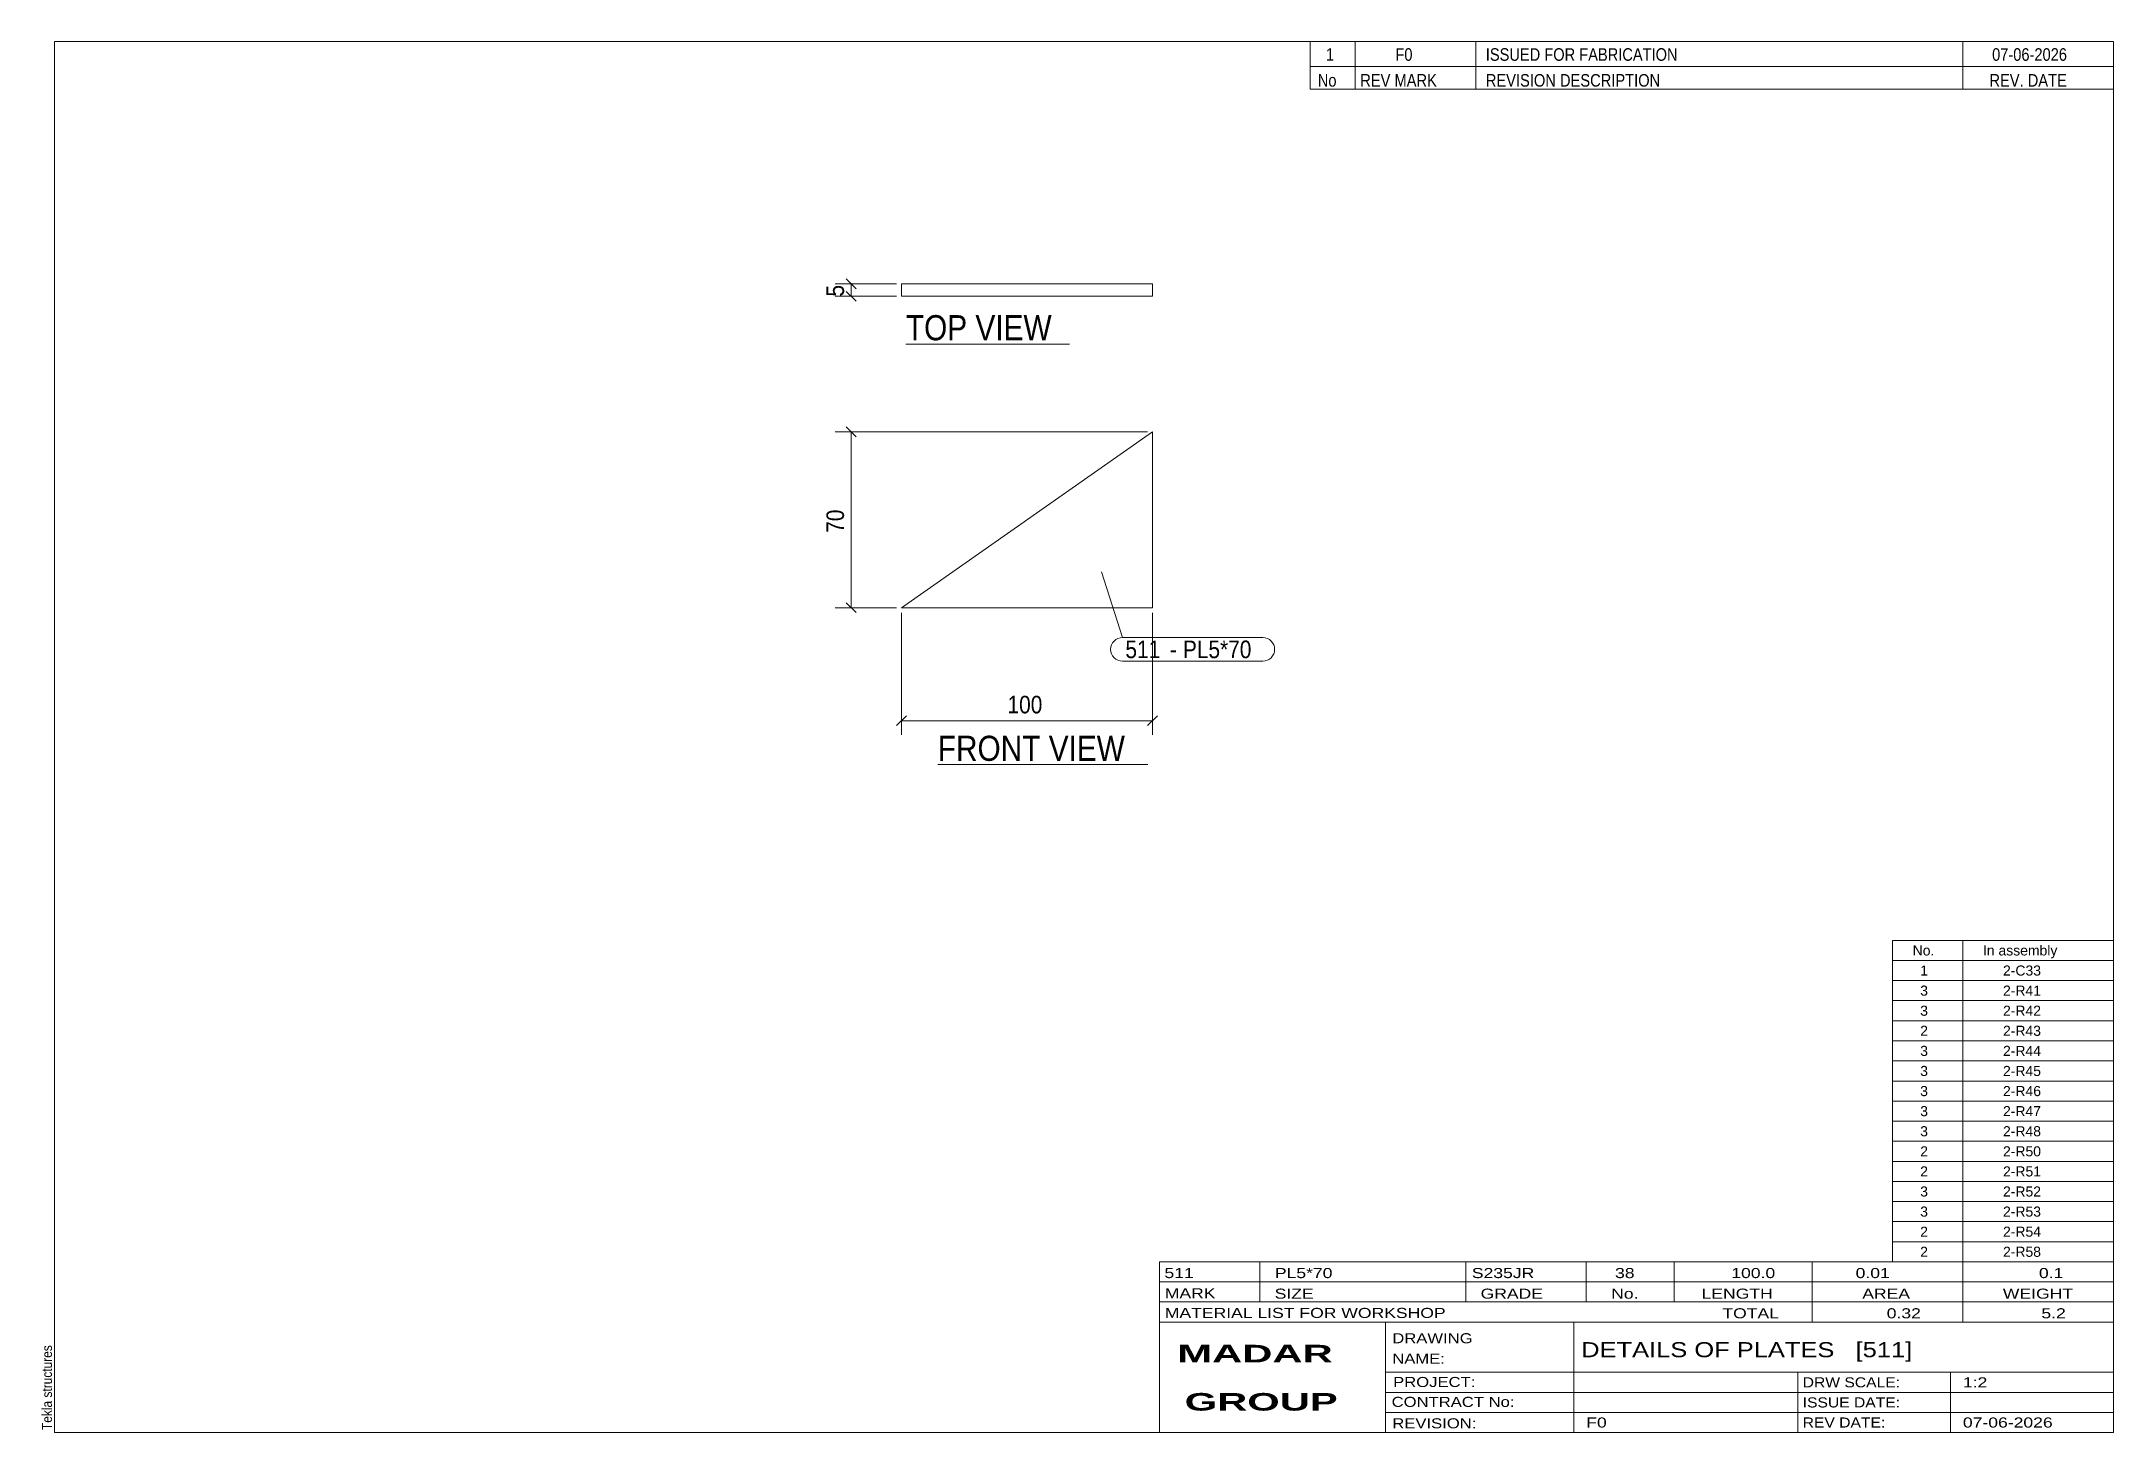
# Model space of a CAD drawing. Header units: millimetres. Extents: x 2 to 415, y 5 to 282.
import ezdxf

# ---------------------------------------------------------------- set-up
doc = ezdxf.new("R2010")
doc.units = ezdxf.units.MM
doc.linetypes.add('XKITLINE00', pattern=[0])
doc.linetypes.add('XKITLINE02', pattern=[4, 2, -2])
for name, color, linetype, lineweight in [('Dimensions', 7, 'Continuous', 0), ('DrawingSheet', 5, 'Continuous', 0), ('OtherObjectType', 7, 'Continuous', 0), ('Part', 2, 'Continuous', 0), ('PartMark', 7, 'Continuous', 0)]:
    doc.layers.add(name, color=color, linetype=linetype, lineweight=lineweight)
doc.styles.add('ARIAL', font='ARIAL.TTF')
doc.styles.add('ARIAL_BOLD', font='ARIALBD.TTF')
doc.styles.add('ARIAL_NARROW', font='ARIALN.TTF')

# ---------------------------------------------------------------- blocks, each defined once
blk = doc.blocks.new('*A1')
at = {"layer": 'Part', "color": 2, "linetype": 'XKITLINE00', "lineweight": 0}
for p, q in [((223.65, 204.25), (173.65, 169.25)), ((223.65, 204.25), (223.65, 169.25)), ((173.65, 169.25), (223.65, 169.25))]:
    blk.add_line(p, q, dxfattribs=at)
blk = doc.blocks.new('*A2')
at = {"layer": 'Part', "color": 2, "linetype": 'XKITLINE00', "lineweight": 0}
for p, q in [((223.65, 233.75), (173.65, 233.75)), ((173.65, 233.75), (173.65, 231.25)), ((223.65, 231.25), (173.65, 231.25)), ((223.65, 233.75), (223.65, 231.25))]:
    blk.add_line(p, q, dxfattribs=at)
at = {"layer": 'Part', "color": 7, "linetype": 'XKITLINE02', "lineweight": 0}
blk.add_line((223.65, 231.25), (223.65, 233.75), dxfattribs=at)
blk = doc.blocks.new('*A3')
at = {"layer": 'DrawingSheet', "color": 5, "linetype": 'XKITLINE00', "lineweight": 0}
for p, q in [((415, 282), (5, 282)), ((5, 282), (5, 5)), ((415, 5), (415, 282)), ((5, 5), (415, 5))]:
    blk.add_line(p, q, dxfattribs=at)
at = {"layer": 'DrawingSheet', "color": 5, "style": 'ARIAL', "width": 0.85}
blk.add_text('Tekla structures', height=2, rotation=90, dxfattribs=at).set_placement((4.5, 5.5))
blk = doc.blocks.new('*A4')
at = {"layer": 'OtherObjectType', "color": 7, "linetype": 'XKITLINE00', "lineweight": 0}
for p, q in [((371, 103), (415, 103)), ((371, 99), (371, 103)), ((385, 99), (385, 103)), ((415, 99), (415, 103)), ((371, 99), (415, 99)), ((371, 95), (371, 99)), ((371, 95), (415, 95)), ((371, 91), (371, 95)), ((385, 95), (385, 99)), ((385, 91), (385, 95)), ((415, 95), (415, 99)), ((415, 91), (415, 95)), ((371, 91), (415, 91)), ((371, 87), (371, 91)), ((385, 87), (385, 91)), ((415, 87), (415, 91)), ((371, 87), (415, 87)), ((371, 83), (371, 87)), ((385, 83), (385, 87)), ((415, 83), (415, 87)), ((371, 83), (415, 83)), ((371, 79), (371, 83)), ((385, 79), (385, 83)), ((415, 79), (415, 83)), ((371, 79), (415, 79)), ((371, 75), (371, 79)), ((385, 75), (385, 79)), ((415, 75), (415, 79)), ((371, 75), (415, 75)), ((371, 71), (371, 75)), ((385, 71), (385, 75)), ((415, 71), (415, 75)), ((371, 71), (415, 71)), ((371, 67), (371, 71)), ((385, 67), (385, 71)), ((415, 67), (415, 71)), ((371, 67), (415, 67)), ((371, 63), (371, 67)), ((385, 63), (385, 67)), ((415, 63), (415, 67)), ((371, 63), (415, 63)), ((371, 59), (371, 63)), ((385, 59), (385, 63)), ((415, 59), (415, 63)), ((371, 59), (415, 59)), ((371, 55), (371, 59)), ((385, 55), (385, 59)), ((415, 55), (415, 59)), ((371, 55), (415, 55)), ((371, 51), (371, 55)), ((385, 51), (385, 55)), ((415, 51), (415, 55)), ((371, 51), (415, 51)), ((371, 47), (371, 51)), ((385, 47), (385, 51)), ((415, 47), (415, 51)), ((371, 47), (415, 47)), ((371, 43), (371, 47)), ((385, 43), (385, 47)), ((415, 43), (415, 47)), ((371, 43), (415, 43)), ((371, 39), (371, 43)), ((385, 39), (385, 43)), ((415, 39), (415, 43)), ((371, 39), (415, 39))]:
    blk.add_line(p, q, dxfattribs=at)
at = {"layer": 'OtherObjectType', "color": 7, "style": 'ARIAL_NARROW', "width": 1.211571}
for s, p in [('No.', (375, 100)), ('In assembly', (389, 100)), ('1', (376.5, 96)), ('2-C33', (392.99, 96)), ('3', (376.5, 92)), ('2-R41', (392.99, 92)), ('3', (376.5, 88)), ('2-R42', (392.99, 88)), ('2', (376.5, 84)), ('2-R43', (392.99, 84)), ('3', (376.5, 80)), ('2-R44', (392.99, 80)), ('3', (376.5, 76)), ('2-R45', (392.99, 76)), ('3', (376.5, 72)), ('2-R46', (392.99, 72)), ('3', (376.5, 68)), ('3', (376.5, 64)), ('2-R47', (392.99, 68)), ('2-R48', (392.99, 64)), ('2', (376.5, 60)), ('2-R50', (392.99, 60)), ('2', (376.5, 56)), ('2-R51', (392.99, 56)), ('3', (376.5, 52)), ('2-R52', (392.99, 52)), ('3', (376.5, 48)), ('2-R53', (392.99, 48)), ('2', (376.5, 44)), ('2-R54', (392.99, 44)), ('2', (376.5, 40)), ('2-R58', (392.99, 40))]:
    blk.add_text(s, height=2, dxfattribs=at).set_placement(p)
blk = doc.blocks.new('*A5')
at = {"layer": 'OtherObjectType', "color": 7, "linetype": 'XKITLINE00', "lineweight": 0}
for p, q in [((255, 282), (415, 282)), ((415, 282), (255, 282)), ((255, 282), (255, 277)), ((264, 282), (264, 277)), ((288, 282), (288, 277)), ((385, 282), (385, 277)), ((415, 282), (415, 277)), ((255, 277), (415, 277)), ((255, 277), (255, 272.5)), ((255, 277), (415, 277)), ((264, 277), (264, 272.5)), ((288, 277), (288, 272.5)), ((385, 277), (385, 272.5)), ((415, 277), (415, 272.5)), ((415, 272.5), (255, 272.5))]:
    blk.add_line(p, q, dxfattribs=at)
at = {"layer": 'OtherObjectType', "color": 7, "style": 'ARIAL_NARROW'}
for s, width, p in [('1', 1.017001, (258.16, 278.15)), ('F0', 1.017001, (272, 278.15)), ('ISSUED FOR FABRICATION', 1.017001, (290, 278.15)), ('07-06-2026', 1.017001, (390.82, 278.15)), ('No', 1.02, (256.54, 273)), ('REV MARK', 1.02, (265, 273)), ('REVISION DESCRIPTION', 1.02, (290, 273)), ('REV. DATE', 1.02, (390.28, 273))]:
    blk.add_text(s, height=2.5, dxfattribs=dict(at, width=width)).set_placement(p)
blk = doc.blocks.new('*A6')
at = {"layer": 'OtherObjectType', "color": 7, "linetype": 'XKITLINE00', "lineweight": 0}
for p, q in [((225, 39), (415, 39)), ((225, 39), (225, 35)), ((225, 39), (415, 39)), ((245, 35), (245, 39)), ((286, 35), (286, 39)), ((310, 35), (310, 39)), ((327.5, 35), (327.5, 39)), ((355, 35), (355, 39)), ((385, 35), (385, 39)), ((415, 35), (415, 39)), ((225, 35), (415, 35)), ((225, 35), (225, 5)), ((225, 35), (415, 35)), ((245, 31), (245, 35)), ((286, 31), (286, 35)), ((310, 31), (310, 35)), ((327.5, 31), (327.5, 35)), ((355, 31), (355, 35)), ((385, 31), (385, 35)), ((415, 31), (415, 35)), ((225, 31), (415, 31)), ((355, 27), (355, 31)), ((385, 27), (385, 31)), ((415, 27), (415, 31)), ((225, 27), (415, 27)), ((270, 21), (270, 27)), ((307.5, 17), (307.5, 27)), ((415, 21), (415, 27)), ((270, 21), (270, 5)), ((415, 17), (415, 21)), ((270, 17), (415, 17)), ((307.5, 5), (307.5, 17)), ((352.16, 13), (352.16, 17)), ((382.5, 5), (382.5, 17)), ((415, 13), (415, 17)), ((270, 13), (415, 13)), ((352.16, 5), (352.16, 13)), ((415, 9), (415, 13)), ((270, 9), (415, 9)), ((415, 5), (415, 9)), ((225, 5), (415, 5)), ((262.5, 5), (415, 5))]:
    blk.add_line(p, q, dxfattribs=at)
at = {"layer": 'OtherObjectType', "color": 7, "style": 'ARIAL_NARROW'}
for s, height, width, p in [('511', 2, 1.525501, (226.01, 35.76)), ('PL5*70', 2, 1.525501, (248, 35.76)), ('S235JR', 2, 1.525501, (287.22, 35.76)), ('38', 2, 1.525501, (315.73, 35.76)), ('100.0', 2, 1.525501, (338.88, 35.76)), ('0.01', 2, 1.525501, (363.64, 35.76)), ('0.1', 2, 1.525501, (400.14, 35.76)), ('MARK', 2, 1.525501, (226.08, 31.73)), ('SIZE', 2, 1.525501, (247.96, 31.66)), ('GRADE', 2, 1.525501, (288.96, 31.66)), ('No.', 2, 1.525501, (314.96, 31.66)), ('LENGTH', 2, 1.525501, (332.96, 31.66)), ('AREA', 2, 1.525501, (364.96, 31.66)), ('WEIGHT', 2, 1.525501, (392.96, 31.66)), ('MATERIAL LIST FOR WORKSHOP', 2, 1.525501, (226.08, 27.82)), ('TOTAL', 2, 1.525501, (337.1, 27.75)), ('0.32', 2, 1.525501, (369.83, 27.75)), ('5.2', 2, 1.525501, (400.63, 27.75)), ('DRAWING', 2, 1.445, (271.38, 22.78)), ('NAME:', 2, 1.445, (271.38, 18.72)), ('DETAILS OF PLATES   [511]', 3, 1.474651, (309, 20)), ('PROJECT:', 2, 1.445, (271.55, 14.07)), ('DRW SCALE:', 2, 1.36, (353.1, 14)), ('1:2', 2, 1.525501, (385, 14)), ('CONTRACT No:', 2, 1.445, (271.25, 10.11)), ('ISSUE DATE:', 2, 1.36, (353.1, 10)), ('REVISION:', 2, 1.445, (271.38, 5.84)), ('F0', 2, 1.525501, (310, 6)), ('REV DATE:', 2, 1.36, (353.1, 6)), ('07-06-2026', 2, 1.525501, (385, 6))]:
    blk.add_text(s, height=height, dxfattribs=dict(at, width=width)).set_placement(p)
at = {"layer": 'OtherObjectType', "color": 1, "style": 'ARIAL_BOLD', "width": 1.7}
for s, p in [('MADAR ', (228.58, 18.97)), ('GROUP', (230.03, 9.37))]:
    blk.add_text(s, height=3.5, dxfattribs=at).set_placement(p)
blk = doc.blocks.new('*A7')
at = {"layer": 'Dimensions', "color": 7, "linetype": 'XKITLINE00', "lineweight": 0}
for p, q in [((173.65, 168.25), (173.65, 143.95)), ((223.65, 168.25), (223.65, 143.95)), ((174.64, 147.74), (172.66, 145.76)), ((173.65, 146.75), (223.65, 146.75)), ((224.64, 147.74), (222.66, 145.76))]:
    blk.add_line(p, q, dxfattribs=at)
at = {"layer": 'Dimensions', "color": 3}
for p in [(173.65, 146.75), (223.65, 146.75)]:
    blk.add_point(p, dxfattribs=at)
at = {"layer": 'Dimensions', "color": 3, "style": 'ARIAL', "width": 0.85}
blk.add_text('100', height=3.5, dxfattribs=at).set_placement((194.76, 148.2))
blk = doc.blocks.new('*A8')
at = {"layer": 'Dimensions', "color": 7, "linetype": 'XKITLINE00', "lineweight": 0}
for p, q in [((222.65, 204.25), (160.45, 204.25)), ((162.66, 205.24), (164.64, 203.26)), ((163.65, 169.25), (163.65, 204.25)), ((172.65, 169.25), (160.45, 169.25)), ((162.66, 170.24), (164.64, 168.26))]:
    blk.add_line(p, q, dxfattribs=at)
at = {"layer": 'Dimensions', "color": 3}
for p in [(163.65, 204.25), (163.65, 169.25)]:
    blk.add_point(p, dxfattribs=at)
at = {"layer": 'Dimensions', "color": 3, "style": 'ARIAL', "width": 0.85}
blk.add_text('70', height=3.5, rotation=90.0002, dxfattribs=at).set_placement((162.2, 184.16))
blk = doc.blocks.new('*A9')
at = {"layer": 'PartMark', "color": 7, "linetype": 'XKITLINE00', "lineweight": 0}
for p, q in [((213.5, 176.4), (217.64, 163.3)), ((217.64, 163.3), (245.6, 163.3)), ((217.64, 158.6), (245.6, 158.6))]:
    blk.add_line(p, q, dxfattribs=at)
for centre, start, end in [((217.64, 160.95), 90, 270), ((245.6, 160.95), 270, 90)]:
    blk.add_arc(centre, 2.35, start, end, dxfattribs=at)
at = {"layer": 'PartMark', "color": 1, "style": 'ARIAL', "width": 0.85}
blk.add_text('511', height=3.5, dxfattribs=at).set_placement((218.24, 159.2))
at = {"layer": 'PartMark', "color": 3, "style": 'ARIAL', "width": 0.85}
for s, p in [('PL5*70', (229.69, 159.2)), ('-', (227.08, 159.2))]:
    blk.add_text(s, height=3.5, dxfattribs=at).set_placement(p)
blk = doc.blocks.new('*A10')
at = {"layer": 'OtherObjectType', "color": 7, "linetype": 'XKITLINE00', "lineweight": 0}
blk.add_line((180.87, 138), (222.73, 138), dxfattribs=at)
at = {"layer": 'OtherObjectType', "color": 3, "style": 'ARIAL', "width": 0.85}
blk.add_text('FRONT VIEW', height=5, dxfattribs=at).set_placement((180.87, 138.75))
blk = doc.blocks.new('*A11')
at = {"layer": 'Dimensions', "color": 7, "linetype": 'XKITLINE00', "lineweight": 0}
for p, q in [((172.65, 233.75), (160.45, 233.75)), ((172.65, 231.25), (160.45, 231.25)), ((162.66, 234.74), (164.64, 232.76)), ((162.66, 232.24), (164.64, 230.26)), ((163.65, 231.25), (163.65, 233.75))]:
    blk.add_line(p, q, dxfattribs=at)
at = {"layer": 'Dimensions', "color": 3}
for p in [(163.65, 233.75), (163.65, 231.25)]:
    blk.add_point(p, dxfattribs=at)
at = {"layer": 'Dimensions', "color": 3, "style": 'ARIAL', "width": 0.85}
blk.add_text('5', height=3.5, rotation=90.0002, dxfattribs=at).set_placement((162.2, 231.2))
blk = doc.blocks.new('*A12')
at = {"layer": 'OtherObjectType', "color": 7, "linetype": 'XKITLINE00', "lineweight": 0}
blk.add_line((174.52, 221.75), (207.13, 221.75), dxfattribs=at)
at = {"layer": 'OtherObjectType', "color": 3, "style": 'ARIAL', "width": 0.85}
blk.add_text('TOP VIEW', height=5, dxfattribs=at).set_placement((174.52, 222.5))

msp = doc.modelspace()

# ---------------------------------------------------------------- block references
at = {"lineweight": 0}
for name in ['*A3', '*A5', '*A11', '*A2', '*A12', '*A8', '*A1', '*A9', '*A7', '*A10', '*A4', '*A6']:
    msp.add_blockref(name, (0, 0), dxfattribs=at)

doc.saveas('drawing.dxf')
